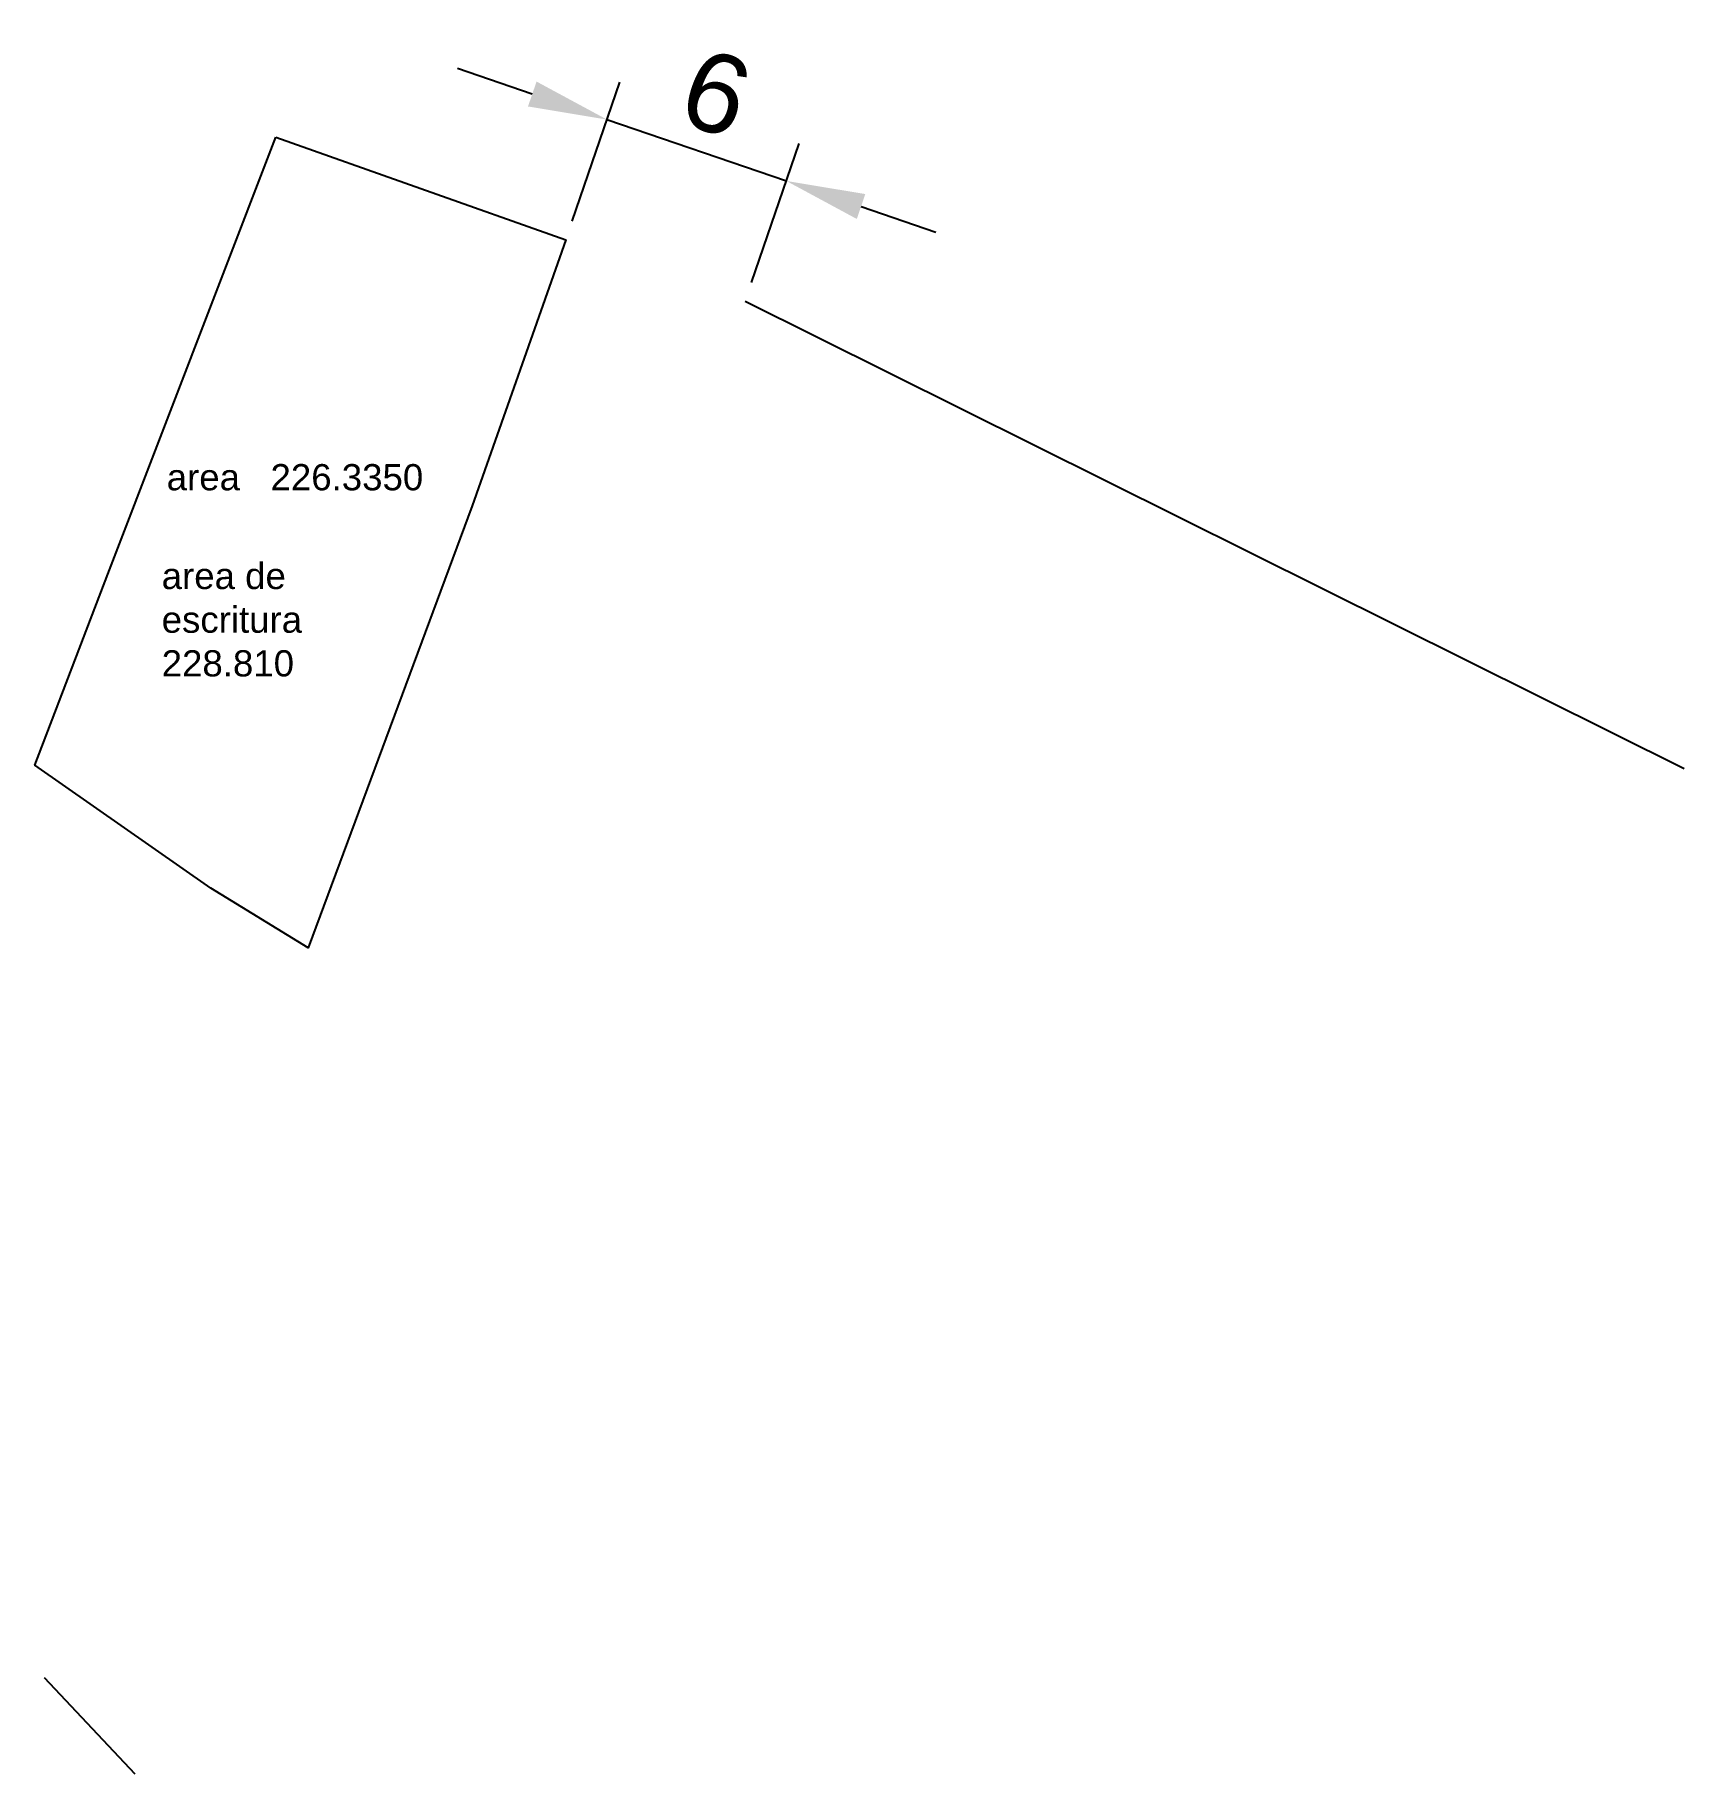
# Model space of a CAD drawing. Header units: millimetres. Extents: x 614603 to 1229256, y 1321023 to 2642127.
# Drawn here: x 614603 to 614655.3, y 1321023.1 to 1321078.2 of the extents above; entities outside this region: 1.
import ezdxf

# ---------------------------------------------------------------- set-up
doc = ezdxf.new("R2010")
doc.units = ezdxf.units.MM
doc.styles.get("Standard").update_dxf_attribs({"font": 'arial.ttf'})
doc.dimstyles.new('ISO-25', dxfattribs={"dimtxt": 2.5, "dimasz": 2.5, "dimexe": 1.25, "dimexo": 0.625, "dimtad": 1, "dimtxsty": 'Standard', "dimcen": 2.5, "dimadec": 0, "dimazin": 0, "dimtfac": 1, "dimtmove": 0, "dimatfit": 3, "dimfxl": 1, "dimarcsym": 0})

# ---------------------------------------------------------------- blocks, each defined once
blk = doc.blocks.new('*D13')
at = {"color": 0, "lineweight": -2, "transparency": 16777216}
for p, q in [((614618.776, 1321076.355), (614616.411, 1321077.165)), ((614620.041, 1321072.331), (614621.546, 1321076.729)), ((614621.142, 1321075.546), (614626.822, 1321073.602)), ((614625.721, 1321070.387), (614627.226, 1321074.785)), ((614629.187, 1321072.792), (614631.552, 1321071.983))]:
    blk.add_line(p, q, dxfattribs=at)
at = {"color": 0, "transparency": 16777216}
for points in [[(614618.911, 1321076.75), (614618.641, 1321075.961), (614621.142, 1321075.546)], [(614629.322, 1321073.187), (614629.052, 1321072.398), (614626.822, 1321073.602)]]:
    blk.add_solid(points, dxfattribs=at)
at = {"layer": 'Defpoints', "color": 0, "transparency": 16777216}
for p in [(614626.822, 1321073.602), (614619.839, 1321071.74), (614625.519, 1321069.796)]:
    blk.add_point(p, dxfattribs=at)
at = {"color": 0, "transparency": 16777216, "insert": (614624.597, 1321076.373), "char_height": 2.5, "attachment_point": 5, "rotation": 341.1063}
blk.add_mtext('6', dxfattribs=at)

msp = doc.modelspace()

# ---------------------------------------------------------------- linework, layer by layer
msp.add_lwpolyline([(614610.657, 1321074.985), (614619.839, 1321071.74), (614616.873, 1321063.309), (614611.684, 1321049.31), (614608.6, 1321051.208), (614603.022, 1321055.1), (614605.338, 1321061.153)], close=True)
for points in [[(614625.519, 1321069.796), (614655.254, 1321054.993)], [(614606.2, 1321023.14), (614603.333, 1321026.192)]]:
    msp.add_lwpolyline(points)

# ---------------------------------------------------------------- texts
at = {"attachment_point": 1}
for s, insert, char_height, width in [('area   226.3350', (1229244.842, 2642126.893), 1.1001, 11.16969), ('area   226.3350', (614607.199, 1321064.634), 0.83017, 8.42895), ('area de escritura   228.810', (614607.04, 1321061.507), 0.83017, 8.42895)]:
    msp.add_mtext(s, dxfattribs=dict(at, insert=insert, char_height=char_height, width=width))

# ---------------------------------------------------------------- dimensions: what is measured, and where the dimension line sits
dim = msp.add_aligned_dim(p1=(614619.839, 1321071.74), p2=(614625.519, 1321069.796), distance=4.023, dimstyle='ISO-25')
dim.commit()
dim.dimension.update_dxf_attribs({"geometry": '*D13', "text_midpoint": (614624.597, 1321076.373)})

doc.saveas('drawing.dxf')
